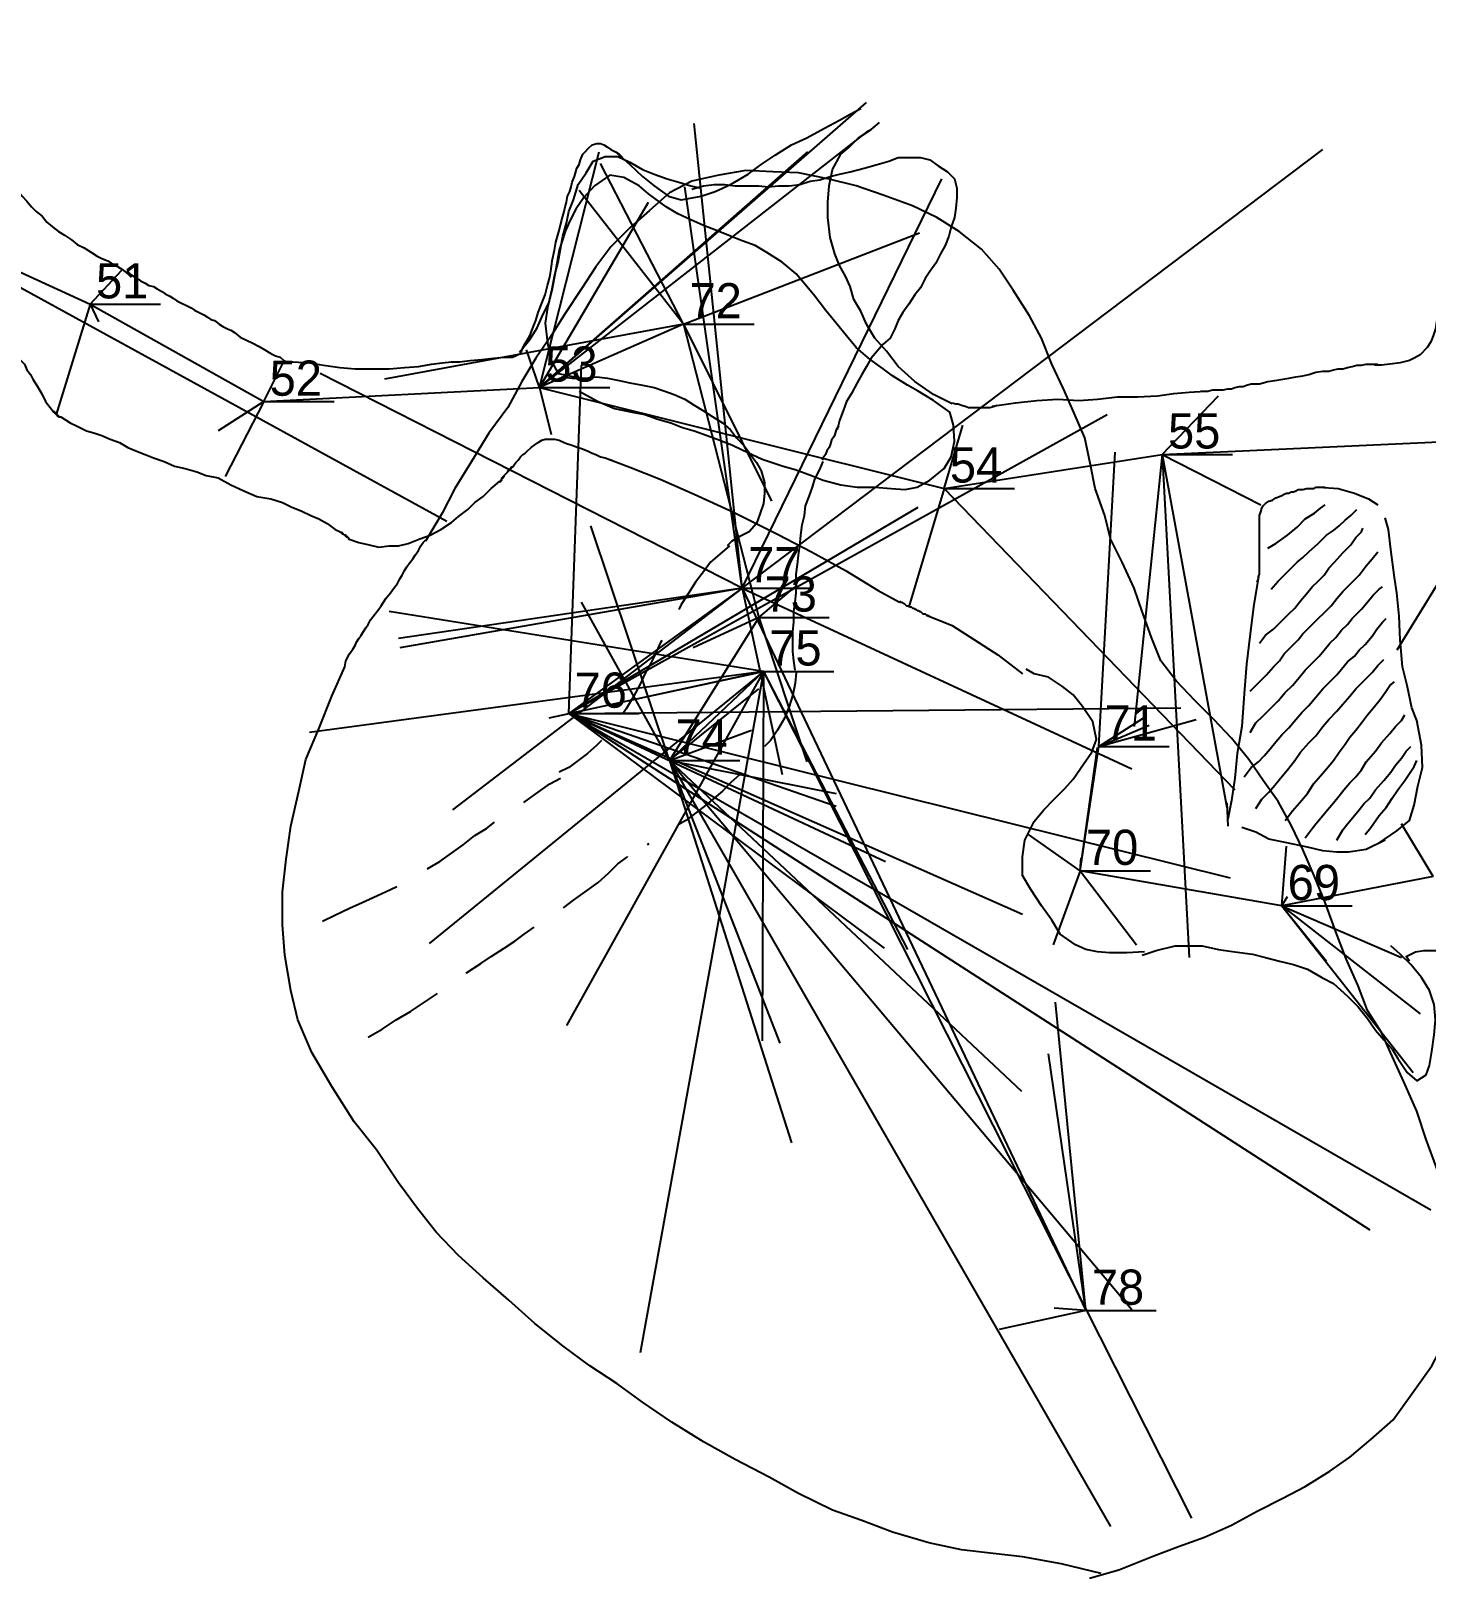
# Model space of a CAD drawing. Extents: x 3.2 to 43.1, y -48.1 to 3.7.
# Drawn here: x 17.02 to 28.92, y -24.89 to -11.7 of the extents above; entities that cross this region are included whole.
import ezdxf

# ---------------------------------------------------------------- set-up
doc = ezdxf.new("R2010")
doc.units = 0
for name, pattern in [('L_BORDER', [0]), ('L_pit', [0]), ('L_WALL', [0]), ('L_WALL-PRESUMED', [1, 0.7, -0.3])]:
    doc.linetypes.add(name, pattern=pattern)
for name, color, linetype in [('LEG', 1, 'Continuous'), ('SCRAP_0', 7, 'Continuous'), ('SPLAY', 2, 'Continuous'), ('STATION', 3, 'Continuous')]:
    doc.layers.add(name, color=color, linetype=linetype)

msp = doc.modelspace()

# ---------------------------------------------------------------- linework, layer by layer
at = {"layer": 'LEG'}
for p, q in [((15.48, -13.09, -1), (17.53, -14.03, -1)), ((17.53, -14.03, -1), (19.01, -14.86, -1)), ((22.59, -14.2, -1), (21.36, -14.74, -1)), ((22.59, -14.2, -1), (23.23, -16.7, -1)), ((19.01, -14.86, -1), (21.36, -14.74, -1)), ((21.36, -14.74, -1), (24.81, -15.6, -1)), ((26.67, -15.31, -1), (29.78, -15.17, -1)), ((24.81, -15.6, -1), (26.67, -15.31, -1)), ((23.09, -16.45, -1), (21.61, -17.52, -1)), ((23.09, -16.45, -1), (26.02, -22.61, -1)), ((23.23, -16.7, -1), (22.47, -17.92, -1)), ((21.61, -17.52, -1), (23.27, -17.16, -1)), ((23.27, -17.16, -1), (22.47, -17.92, -1)), ((25.97, -18.86, -1), (26.13, -17.8, -1)), ((27.69, -19.16, -1), (25.97, -18.86, -1)), ((28.98, -18.91, -1), (27.69, -19.16, -1))]:
    msp.add_line(p, q, dxfattribs=at)
at = {"layer": 'SCRAP_0', "color": 90, "linetype": 'L_border', "flags": 128}
for points in [[(29.38, -11.7), (29.32, -11.78), (29.28, -11.85), (29.27, -11.92), (29.25, -12), (29.24, -12.09), (29.22, -12.19), (29.2, -12.31), (29.18, -12.44), (29.17, -12.56), (29.16, -12.7), (29.14, -12.83), (29.12, -12.97), (29.11, -13.09), (29.1, -13.23), (29.1, -13.35), (29.09, -13.48), (29.08, -13.6), (29.08, -13.72), (29.07, -13.83), (29.06, -13.92), (29.04, -14.02), (29.03, -14.11), (29.01, -14.18), (29, -14.24), (28.98, -14.3), (28.96, -14.35), (28.93, -14.4), (28.87, -14.46), (28.82, -14.49), (28.78, -14.51), (28.7, -14.53), (28.61, -14.54), (28.54, -14.55), (28.48, -14.55)], [(22.01, -12.73), (22.13, -12.84), (22.24, -12.94), (22.34, -13.02), (22.46, -13.11), (22.57, -13.14), (22.74, -13.11), (22.86, -13.07), (22.99, -13.01), (23.14, -12.92), (23.25, -12.84), (23.37, -12.76), (23.51, -12.67), (23.64, -12.61), (23.79, -12.53), (23.92, -12.46), (24.01, -12.41), (24.1, -12.36)], [(24.88, -14.88), (24.72, -14.8), (24.56, -14.69), (24.42, -14.56), (24.32, -14.43), (24.22, -14.32), (24.15, -14.2), (24.1, -14.09), (24.04, -13.99), (24.01, -13.88), (23.97, -13.79), (23.92, -13.7), (23.88, -13.6), (23.84, -13.46), (23.82, -13.29), (23.82, -13.16), (23.83, -13.02), (23.86, -12.88), (23.93, -12.75), (24, -12.69), (24.08, -12.61), (24.19, -12.54), (24.26, -12.48)], [(21.57, -13.24), (21.58, -13.2), (21.59, -13.16), (21.6, -13.11), (21.62, -13.07), (21.63, -13.03), (21.64, -12.99), (21.66, -12.94), (21.67, -12.9), (21.68, -12.87), (21.7, -12.84), (21.71, -12.8), (21.73, -12.75), (21.75, -12.73), (21.78, -12.7), (21.81, -12.67), (21.85, -12.66), (21.88, -12.66), (21.91, -12.67), (21.94, -12.69), (21.97, -12.71), (22.01, -12.73), (22.04, -12.75), (22.07, -12.78)], [(16.83, -12.87), (16.84, -12.92), (16.85, -12.97), (16.88, -13.01), (16.91, -13.06), (16.95, -13.11), (16.99, -13.15), (17.03, -13.2), (17.07, -13.24), (17.12, -13.28), (17.16, -13.33), (17.21, -13.37), (17.26, -13.41), (17.31, -13.44), (17.37, -13.48), (17.42, -13.52), (17.48, -13.55), (17.54, -13.59), (17.59, -13.62), (17.63, -13.64), (17.68, -13.66), (17.71, -13.68), (17.75, -13.7), (17.8, -13.73), (17.85, -13.77), (17.88, -13.8)], [(19.17, -14.52), (19.26, -14.52), (19.4, -14.53), (19.52, -14.55), (19.66, -14.57), (19.79, -14.58), (19.93, -14.58), (20.08, -14.58), (20.21, -14.57), (20.33, -14.56), (20.44, -14.54), (20.53, -14.53), (20.61, -14.52), (20.68, -14.52), (20.77, -14.51), (20.87, -14.5), (20.97, -14.49), (21.06, -14.48), (21.13, -14.48), (21.2, -14.45), (21.23, -14.38), (21.28, -14.3), (21.3, -14.24), (21.33, -14.17), (21.35, -14.1), (21.38, -14.02), (21.41, -13.95), (21.43, -13.87), (21.45, -13.8), (21.46, -13.73), (21.47, -13.66), (21.49, -13.57), (21.5, -13.5), (21.53, -13.4), (21.55, -13.32), (21.57, -13.24)], [(17.85, -13.75), (17.88, -13.78), (17.93, -13.81), (17.96, -13.83), (18, -13.85), (18.03, -13.87), (18.07, -13.88), (18.1, -13.9), (18.14, -13.92), (18.17, -13.94), (18.21, -13.96), (18.24, -13.98), (18.27, -14), (18.31, -14.02), (18.35, -14.04), (18.39, -14.06), (18.42, -14.08), (18.46, -14.1), (18.5, -14.12), (18.53, -14.14), (18.56, -14.16), (18.59, -14.17), (18.63, -14.2), (18.66, -14.22), (18.7, -14.24), (18.73, -14.25), (18.76, -14.27), (18.81, -14.31), (18.87, -14.34), (18.91, -14.36), (18.97, -14.39), (19.02, -14.42), (19.07, -14.45), (19.11, -14.47), (19.15, -14.48), (19.18, -14.51), (19.21, -14.52)], [(16.62, -14.17), (16.68, -14.22), (16.74, -14.28), (16.79, -14.33), (16.83, -14.37), (16.86, -14.42), (16.9, -14.46), (16.93, -14.5), (16.97, -14.54), (16.99, -14.59), (17.02, -14.63), (17.04, -14.67), (17.08, -14.73), (17.12, -14.8), (17.15, -14.86), (17.19, -14.91), (17.22, -14.95)], [(27.43, -14.71), (27.5, -14.71), (27.57, -14.69), (27.63, -14.68), (27.7, -14.67), (27.75, -14.66), (27.81, -14.65), (27.87, -14.64), (27.92, -14.63), (27.98, -14.61), (28.04, -14.6), (28.09, -14.6), (28.13, -14.59), (28.17, -14.58), (28.21, -14.58), (28.25, -14.57), (28.29, -14.56), (28.33, -14.55), (28.37, -14.55), (28.41, -14.54), (28.47, -14.54), (28.51, -14.54)], [(25.22, -14.9), (25.42, -14.87), (25.6, -14.85), (25.78, -14.84), (25.96, -14.85), (26.12, -14.84), (26.29, -14.82), (26.46, -14.82), (26.63, -14.81), (26.77, -14.79), (26.9, -14.78), (27.04, -14.77)], [(27, -14.77), (27.03, -14.77), (27.06, -14.77), (27.1, -14.76), (27.14, -14.76), (27.16, -14.76), (27.19, -14.76), (27.23, -14.75), (27.26, -14.75), (27.29, -14.74), (27.33, -14.73), (27.36, -14.73), (27.39, -14.72), (27.43, -14.71)], [(24.88, -14.87), (24.91, -14.88), (24.93, -14.88), (24.96, -14.89), (24.99, -14.9), (25.02, -14.91), (25.05, -14.91), (25.08, -14.91), (25.11, -14.91), (25.14, -14.91), (25.17, -14.91), (25.2, -14.91), (25.24, -14.9), (25.26, -14.89)], [(17.22, -14.94), (17.22, -14.95), (17.23, -14.95), (17.23, -14.96), (17.24, -14.97), (17.25, -14.97), (17.25, -14.98), (17.26, -14.98), (17.26, -14.99), (17.27, -14.99), (17.27, -14.99), (17.28, -14.99), (17.28, -14.99)], [(17.28, -14.99), (17.36, -15.04), (17.42, -15.07), (17.5, -15.11), (17.57, -15.13), (17.63, -15.15), (17.7, -15.18), (17.78, -15.21), (17.85, -15.25), (17.92, -15.28), (18, -15.31), (18.07, -15.34), (18.16, -15.37), (18.25, -15.41), (18.34, -15.43), (18.44, -15.46), (18.52, -15.49), (18.62, -15.51), (18.73, -15.57), (18.84, -15.62), (18.95, -15.67), (19.07, -15.69), (19.17, -15.72), (19.25, -15.76), (19.33, -15.79), (19.41, -15.83), (19.48, -15.86), (19.55, -15.9), (19.62, -15.95), (19.68, -15.98)], [(21.13, -15.42), (21.16, -15.38), (21.18, -15.36), (21.2, -15.33), (21.22, -15.31), (21.24, -15.3), (21.26, -15.28), (21.29, -15.25), (21.32, -15.23), (21.35, -15.21), (21.38, -15.19), (21.41, -15.18), (21.45, -15.18), (21.49, -15.18), (21.53, -15.19), (21.57, -15.21), (21.6, -15.22), (21.63, -15.23), (21.66, -15.24), (21.69, -15.25), (21.72, -15.26), (21.77, -15.28), (21.81, -15.3), (21.84, -15.31), (21.88, -15.33), (21.92, -15.34), (21.95, -15.35), (21.98, -15.36)], [(21.01, -15.55), (21.01, -15.55), (21.02, -15.54), (21.03, -15.54), (21.03, -15.53), (21.04, -15.53), (21.04, -15.52), (21.04, -15.51), (21.05, -15.51), (21.05, -15.5), (21.06, -15.5), (21.06, -15.49), (21.07, -15.48), (21.07, -15.48), (21.08, -15.47), (21.08, -15.47), (21.09, -15.46), (21.09, -15.45), (21.1, -15.45), (21.1, -15.44), (21.11, -15.44), (21.11, -15.43), (21.12, -15.43), (21.12, -15.43), (21.12, -15.42), (21.13, -15.42), (21.13, -15.42), (21.13, -15.41)], [(21.92, -15.34), (22.13, -15.42), (22.39, -15.52), (22.68, -15.65), (23.01, -15.8), (23.39, -15.99), (23.68, -16.14), (23.97, -16.3), (24.25, -16.47), (24.43, -16.57)], [(19.73, -16.03), (19.82, -16.06), (19.91, -16.08), (19.99, -16.1), (20.08, -16.09), (20.16, -16.09), (20.24, -16.07), (20.34, -16.03), (20.43, -16), (20.52, -15.95), (20.61, -15.89), (20.67, -15.84), (20.75, -15.78), (20.81, -15.72), (20.88, -15.67), (20.95, -15.6), (21.02, -15.54)], [(27.48, -16.4), (27.49, -16.37), (27.49, -16.35), (27.5, -16.33), (27.5, -16.3), (27.5, -16.27), (27.5, -16.24), (27.5, -16.2), (27.5, -16.16), (27.5, -16.13), (27.5, -16.09), (27.5, -16.06), (27.5, -16.03), (27.5, -16), (27.5, -15.97), (27.5, -15.95), (27.5, -15.92), (27.5, -15.9), (27.5, -15.86), (27.5, -15.83), (27.51, -15.8), (27.52, -15.77), (27.53, -15.75), (27.55, -15.73), (27.58, -15.71), (27.61, -15.7), (27.64, -15.68), (27.67, -15.67), (27.69, -15.66), (27.71, -15.65), (27.73, -15.64), (27.75, -15.64), (27.77, -15.63), (27.79, -15.63), (27.81, -15.62), (27.83, -15.61), (27.85, -15.61), (27.87, -15.61), (27.9, -15.6), (27.92, -15.6), (27.94, -15.6), (27.96, -15.6), (27.98, -15.59), (28, -15.59), (28.02, -15.59), (28.05, -15.59), (28.06, -15.59)], [(28.01, -15.59), (28.17, -15.6), (28.31, -15.64), (28.43, -15.69), (28.51, -15.74)], [(27.57, -16.11), (27.64, -16.07), (27.74, -16), (27.82, -15.93), (27.89, -15.86), (27.97, -15.81), (28.02, -15.77), (28.06, -15.74)], [(27.6, -16.46), (27.66, -16.39), (27.71, -16.34), (27.75, -16.3), (27.82, -16.23), (27.87, -16.19), (27.92, -16.14), (28, -16.07), (28.07, -16), (28.13, -15.96), (28.18, -15.92), (28.23, -15.87), (28.28, -15.83), (28.33, -15.78)], [(27.5, -16.92), (27.55, -16.85), (27.62, -16.8), (27.7, -16.72), (27.75, -16.67), (27.8, -16.62), (27.85, -16.56), (27.9, -16.5), (27.95, -16.44), (28, -16.39), (28.05, -16.34), (28.09, -16.28), (28.14, -16.23), (28.21, -16.15), (28.28, -16.08), (28.32, -16.02), (28.37, -15.97), (28.38, -15.94)], [(28.51, -18.63), (28.67, -18.52), (28.78, -18.43), (28.82, -18.3), (28.85, -18.14), (28.89, -17.98), (28.88, -17.79), (28.84, -17.58), (28.8, -17.47), (28.76, -17.28), (28.72, -17.12), (28.7, -16.89), (28.69, -16.69), (28.67, -16.49), (28.65, -16.36), (28.62, -16.12), (28.6, -15.95), (28.57, -15.85)], [(19.74, -16.03), (19.73, -16.02), (19.73, -16.02), (19.73, -16.02), (19.72, -16.02), (19.72, -16.01), (19.71, -16.01), (19.71, -16.01), (19.71, -16), (19.7, -16), (19.7, -16), (19.7, -16), (19.69, -15.99), (19.69, -15.99), (19.69, -15.99), (19.68, -15.99), (19.68, -15.98), (19.68, -15.98), (19.67, -15.98), (19.67, -15.98)], [(27.42, -17.33), (27.48, -17.27), (27.56, -17.19), (27.62, -17.12), (27.67, -17.07), (27.71, -17.01), (27.77, -16.95), (27.83, -16.89), (27.87, -16.84), (27.94, -16.77), (28, -16.71), (28.05, -16.66), (28.11, -16.6), (28.16, -16.54), (28.21, -16.48), (28.27, -16.42), (28.35, -16.34), (28.41, -16.26), (28.46, -16.2), (28.51, -16.14)], [(27.49, -16.35), (27.45, -16.61), (27.42, -16.84), (27.39, -17.1), (27.37, -17.35), (27.35, -17.63), (27.31, -17.86), (27.29, -18.07), (27.26, -18.26), (27.23, -18.42)], [(27.42, -17.68), (27.47, -17.6), (27.53, -17.54), (27.6, -17.47), (27.66, -17.41), (27.72, -17.34), (27.78, -17.28), (27.84, -17.21), (27.89, -17.15), (27.95, -17.09), (28.01, -17.03), (28.05, -16.98), (28.1, -16.92), (28.15, -16.87), (28.2, -16.81), (28.25, -16.76), (28.29, -16.71), (28.37, -16.63), (28.43, -16.56), (28.47, -16.51), (28.52, -16.46), (28.55, -16.44)], [(24.43, -16.56), (24.44, -16.57), (24.45, -16.57), (24.47, -16.58), (24.48, -16.59), (24.48, -16.59), (24.49, -16.6), (24.5, -16.6), (24.52, -16.61), (24.53, -16.61), (24.54, -16.62), (24.55, -16.62), (24.56, -16.63), (24.57, -16.63), (24.58, -16.64), (24.59, -16.64), (24.6, -16.65), (24.61, -16.65), (24.62, -16.66), (24.62, -16.66), (24.63, -16.67), (24.64, -16.67), (24.65, -16.67), (24.66, -16.68), (24.67, -16.68), (24.68, -16.69), (24.69, -16.69)], [(24.66, -16.68), (24.88, -16.77), (25.07, -16.89), (25.27, -17.02), (25.48, -17.18)], [(27.37, -18.06), (27.43, -17.98), (27.49, -17.93), (27.54, -17.88), (27.59, -17.82), (27.64, -17.76), (27.69, -17.7), (27.75, -17.64), (27.81, -17.57), (27.86, -17.51), (27.92, -17.45), (27.98, -17.38), (28.04, -17.31), (28.1, -17.25), (28.16, -17.19), (28.2, -17.14), (28.25, -17.08), (28.31, -17.03), (28.35, -16.98), (28.4, -16.93), (28.46, -16.86), (28.5, -16.8), (28.55, -16.74), (28.58, -16.71)], [(26.52, -19.55), (26.37, -19.56), (26.22, -19.56), (26.12, -19.55), (26.02, -19.53), (25.93, -19.49), (25.8, -19.4), (25.73, -19.28), (25.64, -19.16), (25.55, -19.02), (25.48, -18.9), (25.48, -18.74), (25.5, -18.6), (25.58, -18.44), (25.66, -18.34), (25.75, -18.25), (25.84, -18.16), (25.91, -18.08), (26, -17.95), (26.07, -17.85), (26.11, -17.74), (26.08, -17.59), (25.99, -17.46), (25.91, -17.36), (25.82, -17.29), (25.7, -17.21), (25.58, -17.18), (25.51, -17.14)], [(27.47, -18.33), (27.52, -18.25), (27.58, -18.19), (27.63, -18.13), (27.68, -18.07), (27.74, -18), (27.8, -17.92), (27.85, -17.85), (27.92, -17.77), (27.98, -17.71), (28.04, -17.63), (28.09, -17.57), (28.16, -17.5), (28.21, -17.44), (28.27, -17.37), (28.32, -17.31), (28.4, -17.23), (28.46, -17.17), (28.51, -17.11), (28.56, -17.06)], [(27.72, -18.43), (27.78, -18.35), (27.84, -18.28), (27.91, -18.2), (27.96, -18.12), (28.02, -18.05), (28.07, -17.99), (28.13, -17.92), (28.18, -17.85), (28.23, -17.78), (28.27, -17.72), (28.32, -17.66), (28.37, -17.6), (28.42, -17.53), (28.48, -17.46), (28.53, -17.4), (28.57, -17.34), (28.61, -17.28), (28.65, -17.25)], [(27.89, -18.58), (27.94, -18.51), (27.98, -18.46), (28.04, -18.39), (28.08, -18.34), (28.13, -18.28), (28.18, -18.22), (28.22, -18.17), (28.27, -18.11), (28.32, -18.06), (28.37, -18), (28.41, -17.93), (28.49, -17.84), (28.54, -17.77), (28.61, -17.69), (28.66, -17.63), (28.71, -17.58), (28.74, -17.53)], [(28.16, -18.6), (28.21, -18.51), (28.25, -18.46), (28.31, -18.39), (28.35, -18.34), (28.39, -18.29), (28.44, -18.24), (28.49, -18.17), (28.56, -18.09), (28.62, -18.02), (28.66, -17.96), (28.71, -17.9), (28.75, -17.84), (28.79, -17.8)], [(28.4, -18.55), (28.45, -18.49), (28.52, -18.39), (28.58, -18.32), (28.63, -18.24), (28.68, -18.17), (28.74, -18.09), (28.78, -18.03), (28.82, -17.97), (28.84, -17.92)], [(27.22, -18.28), (27.23, -18.48)], [(28.57, -18.6), (28.41, -18.68), (28.26, -18.7), (28.16, -18.7), (28.04, -18.69), (27.91, -18.66), (27.72, -18.62), (27.58, -18.59), (27.47, -18.53), (27.35, -18.49)], [(26.5, -19.58), (26.62, -19.54), (26.78, -19.5), (26.9, -19.5), (27.01, -19.5), (27.15, -19.53), (27.29, -19.55), (27.44, -19.57), (27.55, -19.6), (27.67, -19.63), (27.79, -19.66), (27.91, -19.7), (28.03, -19.77), (28.13, -19.82), (28.25, -19.93), (28.34, -20.02), (28.42, -20.12), (28.49, -20.22), (28.56, -20.3), (28.63, -20.38), (28.68, -20.46), (28.76, -20.58), (28.84, -20.65), (28.92, -20.6), (28.95, -20.52), (28.97, -20.4), (28.99, -20.26), (29, -20.13), (28.99, -20), (28.95, -19.88), (28.88, -19.77), (28.79, -19.66), (28.7, -19.57), (28.62, -19.5)], [(28.78, -19.63), (28.75, -19.59), (28.83, -19.55), (28.9, -19.54), (28.99, -19.54), (29.04, -19.54), (29.1, -19.56), (29.15, -19.6), (29.21, -19.65), (29.27, -19.7), (29.33, -19.77), (29.38, -19.85), (29.41, -19.93), (29.43, -20), (29.45, -20.06), (29.46, -20.11), (29.49, -20.16), (29.51, -20.21), (29.54, -20.27), (29.58, -20.33), (29.61, -20.39), (29.63, -20.43)]]:
    msp.add_lwpolyline(points, dxfattribs=at)
at = {"layer": 'SCRAP_0', "color": 10, "linetype": 'L_wall', "flags": 128}
for points in [[(21.19, -14.44), (21.28, -14.33), (21.34, -14.23), (21.39, -14.12), (21.44, -14.02), (21.47, -13.9), (21.49, -13.79), (21.52, -13.67), (21.54, -13.56), (21.56, -13.45), (21.59, -13.34), (21.61, -13.24), (21.65, -13.14), (21.69, -13.01), (21.76, -12.91), (21.82, -12.81), (21.92, -12.77), (22.03, -12.77), (22.13, -12.82), (22.24, -12.88), (22.34, -12.92), (22.45, -12.96), (22.55, -12.99), (22.65, -13.02), (22.74, -13.04)], [(22.66, -13.05), (22.76, -13.02), (22.85, -13.01), (22.94, -13.01), (23.03, -13.02), (23.12, -13.02), (23.23, -13.02), (23.31, -13.03), (23.4, -13.02), (23.49, -13.02), (23.58, -13.01), (23.67, -12.98), (23.75, -12.97), (23.84, -12.94), (23.92, -12.92), (24.01, -12.9), (24.13, -12.87), (24.24, -12.84), (24.34, -12.81), (24.42, -12.78), (24.52, -12.78), (24.61, -12.78), (24.69, -12.8), (24.76, -12.85), (24.84, -12.9), (24.9, -12.96), (24.92, -13.04), (24.92, -13.12), (24.91, -13.21), (24.9, -13.29), (24.87, -13.37), (24.85, -13.45), (24.82, -13.53), (24.78, -13.6), (24.74, -13.68), (24.69, -13.75), (24.65, -13.81), (24.61, -13.89), (24.56, -13.95), (24.51, -14.03), (24.46, -14.1), (24.42, -14.17), (24.39, -14.24), (24.35, -14.32), (24.29, -14.37), (24.24, -14.43), (24.19, -14.49), (24.15, -14.56), (24.11, -14.63), (24.07, -14.7), (24.02, -14.79), (23.98, -14.86), (23.95, -14.94), (23.92, -15.02), (23.9, -15.1)], [(26.05, -24.89), (26.3, -24.82), (26.6, -24.7), (26.81, -24.62), (27.03, -24.54), (27.26, -24.44), (27.48, -24.32), (27.7, -24.21), (27.89, -24.11), (28.1, -23.98), (28.27, -23.86), (28.45, -23.71), (28.64, -23.54), (28.8, -23.32), (28.97, -23.08), (29.08, -22.87), (29.16, -22.64), (29.2, -22.42), (29.19, -22.16), (29.16, -21.92), (29.1, -21.66), (29.01, -21.39), (28.92, -21.15), (28.84, -20.91), (28.73, -20.66), (28.63, -20.44), (28.54, -20.24), (28.42, -20.05), (28.34, -19.84), (28.24, -19.61), (28.15, -19.38), (28.06, -19.13), (27.97, -18.91), (27.87, -18.68), (27.77, -18.47), (27.66, -18.27), (27.53, -18.09), (27.41, -17.91), (27.26, -17.73), (27.11, -17.57), (26.95, -17.41), (26.79, -17.24), (26.66, -17.07), (26.58, -16.87), (26.5, -16.65), (26.43, -16.45), (26.33, -16.23), (26.23, -16.03), (26.18, -15.83), (26.1, -15.6), (26.06, -15.4), (26.01, -15.17), (25.92, -14.96), (25.83, -14.75), (25.73, -14.54), (25.64, -14.32), (25.54, -14.13), (25.4, -13.91), (25.28, -13.73), (25.13, -13.56), (24.94, -13.41), (24.75, -13.29), (24.54, -13.19), (24.29, -13.1), (24.06, -13.02), (23.82, -12.96), (23.57, -12.91), (23.35, -12.9), (23.12, -12.89), (22.89, -12.93), (22.66, -12.98), (22.47, -13.08), (22.3, -13.23), (22.13, -13.38), (21.97, -13.54), (21.84, -13.71), (21.72, -13.9), (21.58, -14.11), (21.46, -14.3), (21.33, -14.49), (21.21, -14.69), (21.09, -14.91), (20.93, -15.13), (20.78, -15.37), (20.64, -15.6), (20.53, -15.81), (20.39, -16.05)], [(21.55, -14.65), (21.64, -14.66), (21.75, -14.66), (21.85, -14.65), (21.94, -14.66), (22.04, -14.68), (22.13, -14.7), (22.24, -14.72), (22.34, -14.74), (22.43, -14.77), (22.51, -14.8), (22.6, -14.84), (22.68, -14.89), (22.76, -14.94), (22.84, -14.99), (22.92, -15.04), (22.99, -15.1), (23.04, -15.17), (23.11, -15.24), (23.16, -15.31), (23.21, -15.38), (23.25, -15.45), (23.28, -15.55), (23.28, -15.64), (23.27, -15.73), (23.24, -15.82), (23.21, -15.9), (23.15, -15.97), (23.07, -16.01), (23, -16.05), (22.96, -16.09)], [(23.91, -15.07), (23.89, -15.1), (23.88, -15.14), (23.87, -15.16), (23.85, -15.19), (23.84, -15.23), (23.83, -15.25), (23.81, -15.28), (23.8, -15.31), (23.78, -15.34), (23.77, -15.36)], [(23.54, -17.15), (23.53, -17.07), (23.52, -16.99), (23.52, -16.9), (23.52, -16.82), (23.53, -16.74), (23.53, -16.65), (23.54, -16.57), (23.55, -16.49), (23.55, -16.4), (23.55, -16.33), (23.56, -16.25), (23.57, -16.17), (23.58, -16.09), (23.59, -16), (23.6, -15.91), (23.62, -15.83), (23.63, -15.75), (23.66, -15.67), (23.69, -15.59), (23.71, -15.52), (23.75, -15.44), (23.78, -15.37)], [(19.7, -17.12), (19.71, -17.07), (19.74, -17.01), (19.77, -16.97), (19.79, -16.94), (19.8, -16.91), (19.82, -16.88), (19.84, -16.85), (19.86, -16.82), (19.88, -16.79), (19.9, -16.76), (19.92, -16.72), (19.96, -16.67), (19.99, -16.63), (20.01, -16.6), (20.05, -16.54), (20.09, -16.49), (20.12, -16.45), (20.15, -16.41), (20.17, -16.37), (20.19, -16.34), (20.21, -16.3), (20.23, -16.27), (20.25, -16.24), (20.28, -16.2), (20.3, -16.17), (20.33, -16.13), (20.35, -16.09), (20.37, -16.06), (20.39, -16.04)], [(26.15, -24.85), (25.81, -24.77), (25.48, -24.71), (25.23, -24.68), (24.96, -24.65), (24.68, -24.59), (24.37, -24.5), (24.11, -24.4), (23.86, -24.31), (23.57, -24.17), (23.32, -24.03), (23.03, -23.88), (22.76, -23.73), (22.49, -23.56), (22.24, -23.39), (22.02, -23.23), (21.79, -23.08), (21.56, -22.91), (21.32, -22.72), (21.1, -22.52), (20.88, -22.33), (20.67, -22.14), (20.48, -21.94), (20.32, -21.74), (20.16, -21.52), (19.97, -21.24), (19.78, -21), (19.59, -20.7), (19.42, -20.41), (19.3, -20.13), (19.24, -19.88), (19.19, -19.58), (19.17, -19.32), (19.17, -19.04), (19.2, -18.76), (19.24, -18.48), (19.31, -18.18), (19.37, -17.91), (19.48, -17.65), (19.59, -17.37), (19.7, -17.12)]]:
    msp.add_lwpolyline(points, dxfattribs=at)
at = {"layer": 'SCRAP_0', "color": 210, "linetype": 'L_pit', "flags": 128}
msp.add_lwpolyline([(21.7, -14.77), (21.86, -14.86), (22, -14.92), (22.15, -14.95), (22.26, -14.97), (22.37, -15.01), (22.48, -15.04), (22.58, -15.08), (22.68, -15.11), (22.79, -15.15), (22.9, -15.19), (23, -15.23), (23.09, -15.27), (23.26, -15.35), (23.44, -15.41), (23.54, -15.44), (23.68, -15.49), (23.78, -15.53), (23.93, -15.57), (24.07, -15.59), (24.22, -15.59), (24.36, -15.6), (24.48, -15.61), (24.58, -15.59), (24.69, -15.53), (24.81, -15.43), (24.87, -15.33), (24.9, -15.2), (24.89, -15.06), (24.86, -14.95), (24.72, -14.85), (24.59, -14.77), (24.5, -14.72), (24.37, -14.64), (24.29, -14.58), (24.18, -14.5), (24.06, -14.4), (23.98, -14.3), (23.89, -14.19), (23.8, -14.08), (23.71, -13.96), (23.64, -13.88), (23.55, -13.77), (23.43, -13.67), (23.3, -13.59), (23.2, -13.53), (23.09, -13.49), (22.99, -13.45), (22.87, -13.4), (22.76, -13.36), (22.65, -13.31), (22.54, -13.26), (22.44, -13.2), (22.29, -13.09), (22.21, -13.02), (22.08, -12.95), (21.96, -12.93), (21.83, -13.02), (21.74, -13.12), (21.67, -13.22), (21.62, -13.32), (21.58, -13.41), (21.53, -13.57), (21.5, -13.73), (21.47, -13.9), (21.43, -14.06), (21.41, -14.19), (21.43, -14.36), (21.46, -14.51), (21.52, -14.62), (21.66, -14.65), (21.71, -14.66)], dxfattribs=at)
at = {"layer": 'SCRAP_0', "color": 10, "linetype": 'L_wall-presumed', "flags": 128}
for points in [[(22.98, -16.09), (22.9, -16.16), (22.82, -16.23), (22.76, -16.31), (22.69, -16.4), (22.63, -16.5), (22.57, -16.59), (22.53, -16.67), (22.48, -16.75), (22.44, -16.83), (22.39, -16.92), (22.35, -17.01), (22.31, -17.09), (22.26, -17.18), (22.22, -17.27), (22.16, -17.38), (22.1, -17.48), (22.04, -17.57), (21.97, -17.66), (21.91, -17.73), (21.85, -17.79), (21.77, -17.86), (21.69, -17.92), (21.61, -17.98), (21.53, -18.02)], [(23.55, -17.17), (23.54, -17.26), (23.52, -17.36), (23.49, -17.46), (23.45, -17.56), (23.39, -17.66), (23.33, -17.75), (23.26, -17.82), (23.2, -17.9), (23.13, -17.97), (23.07, -18.04), (22.99, -18.11), (22.92, -18.18), (22.85, -18.24), (22.78, -18.3), (22.69, -18.37), (22.61, -18.43), (22.51, -18.49), (22.43, -18.55), (22.34, -18.6), (22.28, -18.64)], [(19.51, -19.29), (19.61, -19.24), (19.74, -19.18), (19.85, -19.13), (19.98, -19.07), (20.09, -19.02), (20.22, -18.96), (20.31, -18.9), (20.41, -18.84), (20.51, -18.78), (20.61, -18.71), (20.71, -18.64), (20.81, -18.56), (20.91, -18.5), (21.01, -18.42), (21.12, -18.35), (21.24, -18.27), (21.35, -18.19), (21.45, -18.12), (21.54, -18.07)], [(19.9, -20.28), (20.02, -20.21), (20.14, -20.13), (20.26, -20.06), (20.38, -19.98), (20.5, -19.9), (20.63, -19.81), (20.74, -19.73), (20.86, -19.65), (20.95, -19.59), (21.06, -19.52), (21.15, -19.46), (21.23, -19.4), (21.33, -19.33), (21.44, -19.26), (21.55, -19.19), (21.65, -19.11), (21.75, -19.04), (21.86, -18.96), (21.95, -18.88), (22.03, -18.8), (22.11, -18.74), (22.16, -18.71)]]:
    msp.add_lwpolyline(points, dxfattribs=at)
at = {"layer": 'SPLAY'}
for p, q in [((21.36, -14.74, -1), (24.15, -12.31, -1)), ((23.09, -16.45, -1), (22.68, -12.49, -1)), ((21.36, -14.74, -1), (24.17, -12.55, -1)), ((21.36, -14.74, -1), (21.87, -12.73, -1)), ((21.36, -14.74, -1), (23.65, -12.73, -1)), ((23.09, -16.45, -1), (28.04, -12.71, -1)), ((22.59, -14.2, -1), (21.88, -12.83, -1)), ((23.09, -16.45, -1), (22.6, -13.03, -1)), ((23.09, -16.45, -1), (24.79, -12.96, -1)), ((15.48, -13.09, -1), (20.57, -15.88, -1)), ((21.36, -14.74, -1), (22.29, -13.16, -1)), ((22.59, -14.2, -1), (21.7, -13.06, -1)), ((22.59, -14.2, -1), (24.6, -13.42, -1)), ((17.53, -14.03, -1), (17.8, -13.74, -1)), ((17.53, -14.03, -1), (17.24, -14.97, -1)), ((17.53, -14.03, -1), (17.6, -14.18, -1)), ((17.53, -14.03, -1), (17.71, -14.03, -1)), ((22.59, -14.2, -1), (20.04, -14.67, -1)), ((22.59, -14.2, -1), (23.34, -15.71, -1)), ((21.36, -14.74, -1), (21.25, -14.42, -1)), ((19.01, -14.86, -1), (19.17, -14.54, -1)), ((23.09, -16.45, -1), (19.49, -14.62, -1)), ((21.61, -17.52, -1), (21.72, -14.55, -1)), ((21.36, -14.74, -1), (21.46, -15.14, -1)), ((19.01, -14.86, -1), (18.62, -15.11, -1)), ((19.01, -14.86, -1), (18.68, -15.5, -1)), ((26.67, -15.31, -1), (27.15, -14.81, -1)), ((21.61, -17.52, -1), (26.2, -14.97, -1)), ((24.81, -15.6, -1), (24.97, -15.06, -1)), ((26.13, -17.8, -1), (26.27, -15.29, -1)), ((29.78, -15.17, -1), (28.67, -16.98, -1)), ((26.67, -15.31, -1), (26.43, -17.63, -1)), ((26.67, -15.31, -1), (26.9, -19.6, -1)), ((26.67, -15.31, -1), (27.22, -18.32, -1)), ((26.67, -15.31, -1), (27.51, -15.74, -1)), ((24.81, -15.6, -1), (24.51, -16.61, -1)), ((24.81, -15.6, -1), (27.29, -18.17, -1)), ((21.61, -17.52, -1), (24.59, -15.76, -1)), ((22.47, -17.92, -1), (21.8, -15.92, -1)), ((23.09, -16.45, -1), (20.16, -16.88, -1)), ((23.09, -16.45, -1), (20.17, -16.96, -1)), ((23.09, -16.45, -1), (20.62, -18.34, -1)), ((23.09, -16.45, -1), (23.43, -18.04, -1)), ((23.09, -16.45, -1), (26.41, -17.99, -1)), ((23.23, -16.7, -1), (23.54, -16.44, -1)), ((22.47, -17.92, -1), (21.72, -16.57, -1)), ((23.27, -17.16, -1), (20.08, -16.65, -1)), ((23.23, -16.7, -1), (22.67, -16.96, -1)), ((23.23, -16.7, -1), (23.64, -17.93, -1)), ((23.27, -17.16, -1), (19.4, -17.68, -1)), ((23.27, -17.16, -1), (20.42, -19.48, -1)), ((23.27, -17.16, -1), (21.44, -17.56, -1)), ((23.27, -17.16, -1), (21.59, -20.18, -1)), ((23.27, -17.16, -1), (22.22, -22.97, -1)), ((23.27, -17.16, -1), (23.26, -20.31, -1)), ((23.27, -17.16, -1), (26.92, -24.38, -1)), ((23.27, -17.16, -1), (24.5, -19.53, -1)), ((22.47, -17.92, -1), (23.23, -17.31, -1)), ((21.61, -17.52, -1), (26.83, -17.47, -1)), ((21.61, -17.52, -1), (27.25, -18.92, -1)), ((21.61, -17.52, -1), (28.44, -21.92, -1)), ((21.61, -17.52, -1), (28.96, -21.75, -1)), ((21.61, -17.52, -1), (24.3, -19.52, -1)), ((21.61, -17.52, -1), (25.48, -19.23, -1)), ((21.61, -17.52, -1), (24.31, -18.78, -1)), ((21.61, -17.52, -1), (23.89, -18.31, -1)), ((26.13, -17.8, -1), (26.54, -17.54, -1)), ((22.47, -17.92, -1), (23.17, -17.66, -1)), ((26.13, -17.8, -1), (26.96, -17.57, -1)), ((26.13, -17.8, -1), (26.56, -17.62, -1)), ((22.47, -17.92, -1), (26.23, -24.45, -1)), ((22.47, -17.92, -1), (25.47, -20.74, -1)), ((22.47, -17.92, -1), (23.41, -20.33, -1)), ((22.47, -17.92, -1), (23.51, -21.18, -1)), ((22.47, -17.92, -1), (23.89, -18.2, -1)), ((22.47, -17.92, -1), (26.41, -22.6, -1)), ((25.97, -18.86, -1), (26.12, -17.81, -1)), ((25.97, -18.86, -1), (26.08, -18.09, -1)), ((28.98, -18.91, -1), (28.71, -18.46, -1)), ((25.97, -18.86, -1), (25.53, -18.55, -1)), ((27.69, -19.16, -1), (27.73, -18.65, -1)), ((25.97, -18.86, -1), (25.74, -19.49, -1)), ((25.97, -18.86, -1), (25.98, -18.75, -1)), ((25.97, -18.86, -1), (26.45, -19.49, -1)), ((27.69, -19.16, -1), (27.74, -19.08, -1)), ((27.69, -19.16, -1), (28.71, -19.6, -1)), ((27.69, -19.16, -1), (28.87, -20.08, -1)), ((27.69, -19.16, -1), (28.81, -20.58, -1)), ((27.69, -19.16, -1), (28.07, -19.63, -1)), ((26.02, -22.61, -1), (25.76, -19.98, -1)), ((26.02, -22.61, -1), (25.7, -20.42, -1)), ((26.02, -22.61, -1), (25.28, -22.77, -1)), ((26.02, -22.61, -1), (25.75, -22.59, -1))]:
    msp.add_line(p, q, dxfattribs=at)
at = {"layer": 'STATION'}
for p, q in [((17.53, -14.03, -1), (18.13, -14.03, -1)), ((22.59, -14.2, -1), (23.19, -14.2, -1)), ((21.36, -14.74, -1), (21.96, -14.74, -1)), ((19.01, -14.86, -1), (19.61, -14.86, -1)), ((26.67, -15.31, -1), (27.27, -15.31, -1)), ((24.81, -15.6, -1), (25.41, -15.6, -1)), ((23.09, -16.45, -1), (23.69, -16.45, -1)), ((23.23, -16.7, -1), (23.83, -16.7, -1)), ((23.27, -17.16, -1), (23.87, -17.16, -1)), ((21.61, -17.52, -1), (22.21, -17.52, -1)), ((26.13, -17.8, -1), (26.73, -17.8, -1)), ((22.47, -17.92, -1), (23.07, -17.92, -1)), ((25.97, -18.86, -1), (26.57, -18.86, -1)), ((27.69, -19.16, -1), (28.29, -19.16, -1)), ((26.02, -22.61, -1), (26.62, -22.61, -1))]:
    msp.add_line(p, q, dxfattribs=at)

# ---------------------------------------------------------------- texts
for s, p in [('51', (17.58, -13.98, -1)), ('72', (22.64, -14.15, -1)), ('52', (19.06, -14.81, -1)), ('53', (21.41, -14.69, -1)), ('55', (26.72, -15.26, -1)), ('54', (24.86, -15.55, -1)), ('77', (23.14, -16.4, -1)), ('73', (23.28, -16.65, -1)), ('75', (23.32, -17.11, -1)), ('76', (21.66, -17.47, -1)), ('71', (26.18, -17.75, -1)), ('74', (22.52, -17.87, -1)), ('70', (26.02, -18.81, -1)), ('69', (27.74, -19.11, -1)), ('78', (26.07, -22.56, -1))]:
    msp.add_text(s, height=0.3, dxfattribs=at).set_placement(p)

doc.saveas('drawing.dxf')
